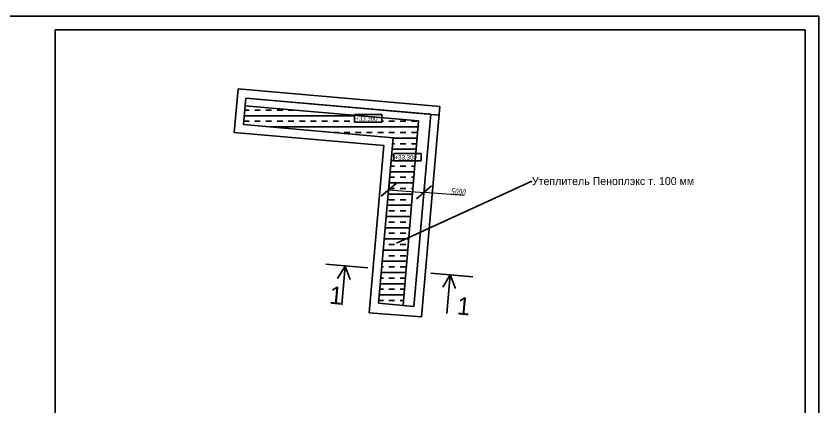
# Model space of a CAD drawing. Header units: millimetres. Extents: x 1473769 to 1639315, y 535888 to 613924.
# Drawn here: x 1585216 to 1639315, y 587614 to 613924 of the extents above; entities that cross this region are included whole.
import ezdxf
from ezdxf import colors
from ezdxf.entities.mleader import LeaderData, LeaderLine
from ezdxf.math import Vec2, Vec3

# ---------------------------------------------------------------- set-up
doc = ezdxf.new("R2010")
doc.units = ezdxf.units.MM
doc.header["$PDMODE"] = 34
doc.header["$PDSIZE"] = 0.5
doc.layers.add('Линии рамки', color=250, linetype='Continuous', lineweight=25)
doc.layers.add('Размеры КР', color=7, linetype='Continuous', lineweight=13)
doc.styles.add('Виден при печати GOST Common', font='', dxfattribs={"width": 0.75})
doc.styles.get('Виден при печати GOST Common').set_extended_font_data('GOST Common', italic=True, bold=True)
doc.linetypes.add('ОТКОС2', pattern='A,0.25,[130,ltypeshp.shx,S=0.375,R=0,X=0,Y=0.375],0.5,[130,ltypeshp.shx,S=1,R=0,X=0,Y=1],0.25', length=1)
doc.dimstyles.new('Виден при печати', dxfattribs={"dimtxt": 1029, "dimasz": 935.275626, "dimexe": 2, "dimexo": 0, "dimgap": 2.5, "dimtad": 1, "dimdec": 0, "dimtxsty": 'Виден при печати GOST Common', "dimblk1": 'OBLIQUE', "dimblk2": 'OBLIQUE', "dimsah": 1, "dimcen": -2, "dimdle": 2, "dimclrd": 250, "dimclre": 250, "dimclrt": 250, "dimaunit": 1, "dimadec": 4, "dimazin": 2, "dimtp": 1, "dimtfac": 0.5, "dimtdec": 0, "dimtofl": 0, "dimtmove": 1, "dimatfit": 3, "dimfxl": 1, "dimtfillclr": 250, "dimtolj": 1, "dimlwd": 5, "dimlwe": 5, "dimarcsym": 1})

# ---------------------------------------------------------------- blocks, each defined once
blk = doc.blocks.new('_OBLIQUE')
at = {"color": 0, "linetype": 'ByBlock'}
blk.add_line((-0.5, -0.5), (0.5, 0.5), dxfattribs=at)
blk = doc.blocks.new('*D19')
at = {"color": 250, "linetype": 'ByBlock', "lineweight": 5, "transparency": 16777216}
for p, q in [((1610403, 603306), (1610324, 602230)), ((1612785, 603130), (1612706, 602054)), ((1610322, 602232), (1612708, 602056)), ((1615406, 601856), (1612706, 602056))]:
    blk.add_line(p, q, dxfattribs=at)
at = {"layer": 'Defpoints', "color": 0, "transparency": 16777216}
for p in [(1610403, 603306), (1612785, 603130), (1612706, 602056)]:
    blk.add_point(p, dxfattribs=at)
at = {"color": 250, "lineweight": 5, "transparency": 16777216, "xscale": 935.2756256140588, "yscale": 935.2756256140588, "zscale": 935.2756256140588}
for p, rotation in [((1610324, 602232), 175.7689953643999), ((1612706, 602056), 355.7689953643999)]:
    blk.add_blockref('_OBLIQUE', p, dxfattribs=dict(at, rotation=rotation))
at = {"color": 250, "transparency": 16777216, "insert": (1614988, 602096), "char_height": 1029, "width": 1.67, "attachment_point": 5, "rotation": 355.769, "style": 'Виден при печати GOST Common'}
blk.add_mtext('\\A1;{\\H0.4x;5000}', dxfattribs=at)

msp = doc.modelspace()

# ---------------------------------------------------------------- hatches: boundary and pattern name
h = msp.add_hatch()
h.set_pattern_fill('TRANS', color=256, scale=118.745498)
h.set_pattern_definition([(0, (-375028.04, -114391.4), (0, 754.03391), []), (0, (-375028.04, -114014.4), (0, 754.03391), [377.01696, -377.01696])])
h.paths.add_polyline_path([(1608025.7, 607241.6), (1600663.1, 607885), (1600553.2, 606628.3), (1610619, 605735.6), (1609630.5, 594589.9), (1611297.9, 594442), (1612106.4, 604173), (1610669.4, 604173), (1610669.4, 604684), (1612148.8, 604684), (1612330, 606865.4), (1609864, 607080.9), (1609864, 606787.2), (1608025.7, 606787.2)])

# ---------------------------------------------------------------- linework, layer by layer
at = {"linetype": 'ОТКОС2', "ltscale": 180}
for p, q in [((1600179.2, 609031.8), (1599921.8, 606086.3)), ((1613780.8, 607843.2), (1600179.2, 609031.8)), ((1599921.8, 606086.3), (1609988.7, 605206.6)), ((1609988.7, 605206.6), (1609005.6, 593956.8)), ((1609005.6, 593956.8), (1612543.7, 593686.3))]:
    msp.add_line(p, q, dxfattribs=at)
for p, q in [((1600708.2, 608401.5), (1600552.1, 606615.3)), ((1613730.2, 607263.6), (1600708.2, 608401.5)), ((1613151.1, 607314.2), (1600708.2, 608401.5)), ((1612330, 606865.4), (1600663.1, 607885)), ((1608025.7, 607298.2), (1608025.7, 606787.2)), ((1608025.7, 607298.2), (1609864, 607298.2)), ((1609864, 606787.2), (1609864, 607298.2)), ((1612020.7, 594377.9), (1613167.9, 607312.7)), ((1600539.8, 606629.5), (1610619, 605735.6)), ((1608025.7, 606787.2), (1609864, 606787.2)), ((1612330, 606865.4), (1611301.7, 594441.7)), ((1610619, 605735.6), (1609630.5, 594589.9)), ((1610669.4, 604684), (1610669.4, 604173)), ((1610669.4, 604684), (1612507.7, 604684)), ((1612507.7, 604173), (1612507.7, 604684)), ((1610669.4, 604173), (1612507.7, 604173)), ((1606088.7, 597213.1), (1608908.6, 596966.7)), ((1607384.3, 597099.9), (1606884.3, 596262.2)), ((1607156.3, 594489.9), (1607384.3, 597099.9)), ((1607384.3, 597099.9), (1607731.4, 596188.1)), ((1613172.7, 596616.4), (1615992.6, 596370)), ((1614468.3, 596503.2), (1613968.3, 595665.4)), ((1614240.2, 593893.1), (1614468.3, 596503.2)), ((1614468.3, 596503.2), (1614815.4, 595591.4)), ((1609630.5, 594589.9), (1612020.7, 594377.9))]:
    msp.add_line(p, q)
at = {"linetype": 'ОТКОС2'}
msp.add_line((1612543.7, 593686.3), (1613780.8, 607843.2), dxfattribs=at)
at = {"layer": 'Линии рамки'}
for p, q in [((1584132.7, 613923.5), (1639314.7, 613923.5)), ((1639314.7, 613923.5), (1639314.7, 535888.3)), ((1587848.6, 536817.3), (1587848.6, 612994.5)), ((1587848.6, 612994.5), (1638385.7, 612994.5)), ((1638385.7, 612994.5), (1638385.7, 536817.3))]:
    msp.add_line(p, q, dxfattribs=at)
at = {"layer": 'Размеры КР', "color": 250, "linetype": 'ОТКОС2', "lineweight": 13, "ltscale": 250}
msp.add_line((1612563.3, 593645.9), (1613780.8, 607843.2), dxfattribs=at)

# ---------------------------------------------------------------- texts
at = {"char_height": 296.86, "attachment_point": 1}
for insert in [(1608078.5, 607175.6), (1610722.2, 604561.4)]:
    msp.add_mtext_dynamic_manual_height_columns('+33.300', width=2508.81, gutter_width=7421.6, heights=[0], dxfattribs=dict(at, insert=insert))
at = {"char_height": 1187.5, "attachment_point": 1, "rotation": 354.52006}
for insert in [(1606400.6, 595753), (1614999.6, 595034)]:
    msp.add_mtext_dynamic_manual_height_columns('1', width=2508.81, gutter_width=7421.6, heights=[0], dxfattribs=dict(at, insert=insert))

# ---------------------------------------------------------------- dimensions: what is measured, and where the dimension line sits
dim = msp.add_linear_dim(base=(1612706, 602056.1), p1=(1610403.5, 603305.8), p2=(1612785.5, 603129.6), angle=355.769, text='{\\H0.4x;5000}', dimstyle='Виден при печати', override={"dimpost": '<>'})
dim.commit()
dim.dimension.update_dxf_attribs({"geometry": '*D19', "text_midpoint": (1614972.2, 601888.4), "dimtype": 161})

# ---------------------------------------------------------------- leaders
ml = msp.add_multileader_mtext('Standard')
ml.set_content('Утеплитель Пеноплэкс т. 100 мм', color=256)
ml.set_leader_properties()
ml.build(insert=Vec2(0, 0))
ml.multileader.update_dxf_attribs({"text_right_attachment_type": 6, "dogleg_length": 0.36, "arrow_head_size": 0.214})
ctx = ml.context
ctx.base_point, ctx.char_height, ctx.arrow_head_size, ctx.landing_gap_size, ctx.plane_origin = Vec3(1619973, 602814.7), 534.355, 0.214, 0.107, Vec3(1611290.3, 598770.8)
ctx.right_attachment = 6
notes = []
notes.append((ctx, [(0, (1, 1, 0), (1619972.6, 602814.7), (1, 0), 0.427, [(0, [(1610849.4, 598638.1)], 0, [])])]))
ctx.mtext.insert, ctx.mtext.flow_direction = Vec3(1619973.2, 603081.8), 5
for ctx, leaders in notes:
    for number, flags, end, landing, length, lines in leaders:
        leader = LeaderData()
        leader.index, (leader.has_last_leader_line, leader.has_dogleg_vector, leader.attachment_direction) = number, flags
        leader.last_leader_point, leader.dogleg_vector, leader.dogleg_length = Vec3(end), Vec3(landing), length
        for number, points, colour, breaks in lines:
            line = LeaderLine()
            line.index, line.vertices, line.color, line.breaks = number, Vec3.list(points), colors.encode_raw_color(colour), breaks
            leader.lines.append(line)
        ctx.leaders.append(leader)

doc.saveas('drawing.dxf')
